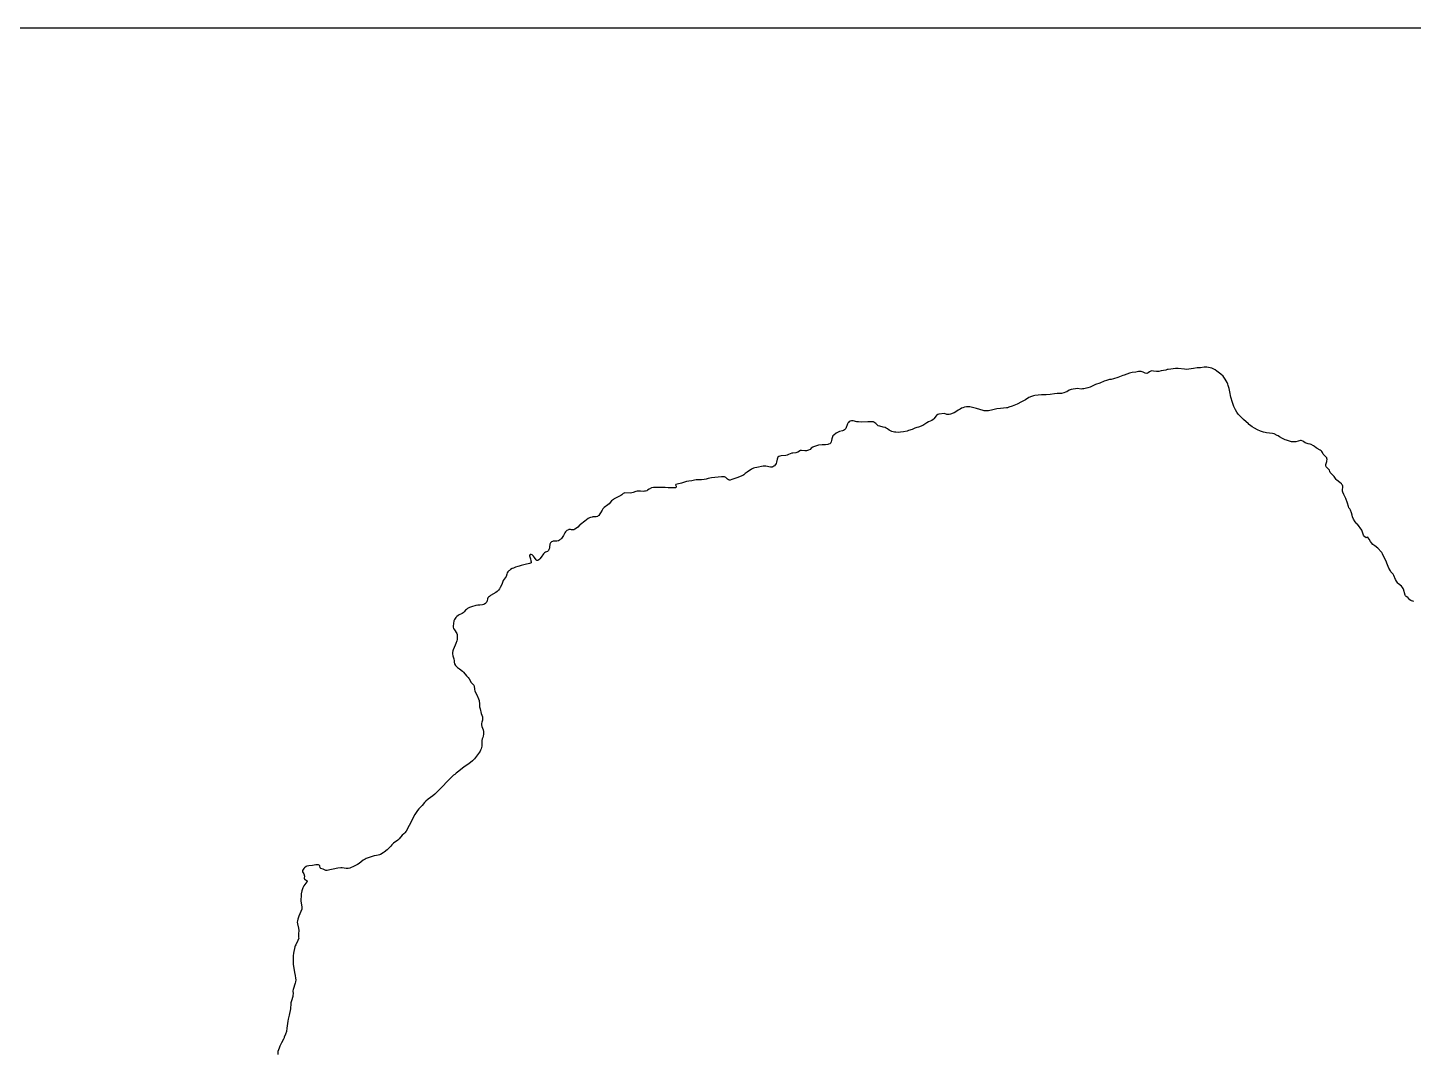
# Model space of a CAD drawing. Extents: x 0 to 800, y 146 to 730.
# Drawn here: x 347.3 to 416.1, y 679.1 to 730 of the extents above; entities that cross this region are included whole.
import ezdxf

# ---------------------------------------------------------------- set-up
doc = ezdxf.new("R2010")
doc.units = 0
doc.layers.get('0').update_dxf_attribs({"linetype": 'CONTINUOUS'})

msp = doc.modelspace()

# ---------------------------------------------------------------- linework, layer by layer
at = {"color": 7}
msp.add_lwpolyline([(0, 730), (800, 730), (800, 146), (0, 146), (0, 730)], dxfattribs=at)
at = {"color": 3}
msp.add_lwpolyline([(416.071875, 701.525), (416.034375, 701.546875), (415.959375, 701.565625), (415.93125, 701.578125), (415.875, 701.615625), (415.796875, 701.70625), (415.775, 701.725), (415.7, 701.771875), (415.659375, 701.809375), (415.65, 701.834375), (415.575, 702.1375), (415.553125, 702.178125), (415.525, 702.21875), (415.465625, 702.28125), (415.325, 702.396875), (415.2875, 702.434375), (415.221875, 702.528125), (415.171875, 702.615625), (415.0875, 702.815625), (415.046875, 702.884375), (414.946875, 703), (414.915625, 703.04375), (414.840625, 703.175), (414.74375, 703.43125), (414.70625, 703.51875), (414.621875, 703.678125), (414.528125, 703.890625), (414.490625, 703.953125), (414.459375, 703.996875), (414.315625, 704.15), (414.29375, 704.16875), (414.140625, 704.28125), (414.046875, 704.359375), (413.978125, 704.4375), (413.928125, 704.503125), (413.865625, 704.621875), (413.821875, 704.6875), (413.809375, 704.703125), (413.7875, 704.715625), (413.715625, 704.684375), (413.65, 704.734375), (413.61875, 704.76875), (413.590625, 704.8125), (413.503125, 705.06875), (413.29375, 705.35625), (413.246875, 705.384375), (413.165625, 705.484375), (413.090625, 705.6125), (413.04375, 705.734375), (413.01875, 705.803125), (412.990625, 705.93125), (412.940625, 706.05), (412.9, 706.121875), (412.85625, 706.178125), (412.834375, 706.234375), (412.784375, 706.40625), (412.703125, 706.63125), (412.60625, 706.83125), (412.559375, 706.94375), (412.546875, 706.996875), (412.540625, 707.0625), (412.553125, 707.196875), (412.553125, 707.25), (412.5375, 707.29375), (412.5125, 707.3375), (412.49375, 707.365625), (412.415625, 707.428125), (412.25625, 707.54375), (412.221875, 707.578125), (412.1875, 707.628125), (412.134375, 707.721875), (412.0625, 707.796875), (411.971875, 707.884375), (411.9375, 707.925), (411.915625, 707.984375), (411.89375, 708.0375), (411.859375, 708.08125), (411.765625, 708.16875), (411.728125, 708.215625), (411.7125, 708.26875), (411.721875, 708.328125), (411.765625, 708.465625), (411.771875, 708.5125), (411.775, 708.578125), (411.765625, 708.621875), (411.75625, 708.646875), (411.715625, 708.7), (411.61875, 708.796875), (411.584375, 708.840625), (411.546875, 708.925), (411.51875, 708.965625), (411.484375, 709), (411.440625, 709.028125), (411.28125, 709.11875), (411.23125, 709.15), (411.159375, 709.225), (411.109375, 709.25625), (410.99375, 709.315625), (410.94375, 709.33125), (410.834375, 709.35), (410.734375, 709.375), (410.690625, 709.396875), (410.621875, 709.453125), (410.58125, 709.478125), (410.496875, 709.509375), (410.465625, 709.509375), (410.228125, 709.453125), (410.146875, 709.440625), (410.078125, 709.440625), (410.015625, 709.45), (409.759375, 709.528125), (409.7, 709.553125), (409.56875, 709.615625), (409.421875, 709.703125), (409.353125, 709.746875), (409.30625, 709.76875), (409.14375, 709.840625), (409.071875, 709.859375), (408.765625, 709.896875), (408.709375, 709.90625), (408.621875, 709.928125), (408.465625, 709.978125), (408.328125, 710.0375), (408.171875, 710.121875), (408.053125, 710.196875), (407.99375, 710.2375), (407.878125, 710.33125), (407.875, 710.334375), (407.634375, 710.5625), (407.5125, 710.66875), (407.434375, 710.75), (407.371875, 710.825), (407.30625, 710.925), (407.2375, 711.0375), (407.15625, 711.209375), (407.065625, 711.45), (407.0125, 711.6125), (407, 711.659375), (406.946875, 711.928125), (406.91875, 712.096875), (406.875, 712.25), (406.85625, 712.309375), (406.815625, 712.4), (406.728125, 712.5625), (406.69375, 712.615625), (406.65625, 712.6625), (406.615625, 712.703125), (406.5, 712.8), (406.309375, 712.953125), (406.21875, 713.015625), (406.128125, 713.075), (406.065625, 713.1), (405.975, 713.125), (405.81875, 713.15), (405.76875, 713.15625), (405.68125, 713.15625), (405.5, 713.128125), (405.328125, 713.11875), (405.153125, 713.09375), (405.028125, 713.06875), (404.915625, 713.05), (404.80625, 713.04375), (404.70625, 713.046875), (404.396875, 713.090625), (404.315625, 713.09375), (404.25625, 713.090625), (404.021875, 713.053125), (403.8875, 713.0375), (403.840625, 713.0375), (403.778125, 712.996875), (403.6625, 712.98125), (403.553125, 712.965625), (403.434375, 712.934375), (403.3125, 712.940625), (403.171875, 712.9625), (403.071875, 712.96875), (402.9625, 712.925), (402.9, 712.875), (402.8375, 712.840625), (402.753125, 712.859375), (402.65, 712.9125), (402.546875, 712.9375), (402.41875, 712.9375), (402.284375, 712.9125), (402.1125, 712.884375), (401.978125, 712.85), (401.846875, 712.809375), (401.70625, 712.753125), (401.646875, 712.740625), (401.396875, 712.646875), (401.184375, 712.58125), (401.059375, 712.546875), (400.98125, 712.534375), (400.840625, 712.496875), (400.721875, 712.45625), (400.509375, 712.365625), (400.2875, 712.2875), (400.190625, 712.246875), (400.021875, 712.165625), (399.90625, 712.121875), (399.85, 712.10625), (399.7125, 712.08125), (399.65, 712.071875), (399.575, 712.06875), (399.4, 712.0875), (399.3, 712.084375), (399.1875, 712.065625), (399.0875, 712.040625), (398.990625, 712.00625), (398.86875, 711.9375), (398.8, 711.90625), (398.725, 711.88125), (398.609375, 711.853125), (398.571875, 711.846875), (398.496875, 711.84375), (398.390625, 711.846875), (398.25, 711.8375), (398.040625, 711.803125), (397.8375, 711.778125), (397.609375, 711.775), (397.28125, 711.746875), (397.2125, 711.7375), (397.109375, 711.703125), (396.98125, 711.646875), (396.8125, 711.5375), (396.71875, 711.490625), (396.621875, 711.434375), (396.40625, 711.325), (396.234375, 711.246875), (396.153125, 711.21875), (395.984375, 711.165625), (395.915625, 711.14375), (395.86875, 711.1375), (395.58125, 711.109375), (395.4, 711.0875), (395.125, 711.028125), (395.05, 711.003125), (394.978125, 710.9875), (394.865625, 710.98125), (394.771875, 710.9875), (394.709375, 711.003125), (394.553125, 711.059375), (394.390625, 711.103125), (394.0625, 711.1875), (394.00625, 711.190625), (393.890625, 711.178125), (393.784375, 711.1625), (393.7125, 711.140625), (393.64375, 711.1125), (393.571875, 711.071875), (393.484375, 711.01875), (393.415625, 710.965625), (393.28125, 710.890625), (393.23125, 710.865625), (393.103125, 710.81875), (393.021875, 710.8), (392.99375, 710.796875), (392.90625, 710.8125), (392.803125, 710.846875), (392.51875, 710.821875), (392.459375, 710.796875), (392.403125, 710.759375), (392.378125, 710.7375), (392.26875, 710.584375), (392.240625, 710.559375), (392.16875, 710.509375), (392, 710.4375), (391.91875, 710.39375), (391.775, 710.2875), (391.715625, 710.253125), (391.503125, 710.171875), (391.428125, 710.15625), (391.328125, 710.121875), (391.196875, 710.06875), (391.0125, 710.003125), (390.940625, 709.978125), (390.76875, 709.94375), (390.61875, 709.921875), (390.50625, 709.91875), (390.38125, 709.925), (390.3125, 709.93125), (390.24375, 709.946875), (390.178125, 709.965625), (390.121875, 709.9875), (390.059375, 710.025), (389.971875, 710.090625), (389.90625, 710.128125), (389.85, 710.153125), (389.75625, 710.18125), (389.5875, 710.221875), (389.509375, 710.246875), (389.453125, 710.284375), (389.3875, 710.35625), (389.34375, 710.396875), (389.290625, 710.428125), (389.26875, 710.4375), (389.209375, 710.44375), (389.115625, 710.446875), (388.9875, 710.4375), (388.7, 710.43125), (388.534375, 710.4375), (388.44375, 710.446875), (388.26875, 710.484375), (388.209375, 710.490625), (388.18125, 710.490625), (388.125, 710.478125), (388.071875, 710.45), (388.028125, 710.40625), (388, 710.36875), (387.984375, 710.346875), (387.965625, 710.296875), (387.928125, 710.165625), (387.903125, 710.1125), (387.8875, 710.0875), (387.83125, 710.0375), (387.78125, 710.009375), (387.740625, 709.99375), (387.596875, 709.959375), (387.528125, 709.934375), (387.484375, 709.915625), (387.428125, 709.88125), (387.303125, 709.7875), (387.265625, 709.746875), (387.2375, 709.703125), (387.20625, 709.596875), (387.196875, 709.51875), (387.178125, 709.453125), (387.15625, 709.403125), (387.125, 709.365625), (387.10625, 709.353125), (387.040625, 709.328125), (387.0125, 709.321875), (386.896875, 709.30625), (386.73125, 709.3), (386.553125, 709.275), (386.396875, 709.2375), (386.3, 709.2), (386.265625, 709.184375), (386.190625, 709.128125), (386.13125, 709.075), (386.059375, 709.03125), (385.946875, 709.003125), (385.915625, 708.996875), (385.86875, 709), (385.7, 709.025), (385.65, 709.021875), (385.521875, 708.940625), (385.475, 708.921875), (385.415625, 708.909375), (385.271875, 708.890625), (385.21875, 708.88125), (385.140625, 708.85625), (385.05625, 708.815625), (384.996875, 708.79375), (384.925, 708.778125), (384.7, 708.753125), (384.6375, 708.74375), (384.584375, 708.728125), (384.53125, 708.684375), (384.509375, 708.64375), (384.49375, 708.590625), (384.4625, 708.4375), (384.44375, 708.38125), (384.415625, 708.328125), (384.403125, 708.30625), (384.359375, 708.25625), (384.334375, 708.234375), (384.278125, 708.203125), (384.246875, 708.19375), (384.16875, 708.1875), (384.090625, 708.2), (384.0125, 708.225), (383.93125, 708.24375), (383.84375, 708.24375), (383.796875, 708.240625), (383.4875, 708.18125), (383.396875, 708.1625), (383.33125, 708.140625), (383.21875, 708.090625), (383.009375, 707.95), (382.915625, 707.88125), (382.840625, 707.8125), (382.796875, 707.78125), (382.746875, 707.753125), (382.621875, 707.70625), (382.5, 707.66875), (382.24375, 707.571875), (382.1625, 707.553125), (382.134375, 707.553125), (382.084375, 707.56875), (382.03125, 707.596875), (381.95, 707.671875), (381.884375, 707.709375), (381.790625, 707.715625), (381.728125, 707.7125), (381.240625, 707.65625), (381.06875, 707.625), (380.975, 707.6), (380.86875, 707.58125), (380.746875, 707.565625), (380.6625, 707.559375), (380.475, 707.5625), (380.39375, 707.55), (380.2625, 707.515625), (380.121875, 707.5), (380.003125, 707.478125), (379.75625, 707.39375), (379.53125, 707.353125), (379.4625, 707.334375), (379.45, 707.315625), (379.484375, 707.253125), (379.49375, 707.228125), (379.490625, 707.20625), (379.475, 707.184375), (379.453125, 707.16875), (379.428125, 707.1625), (379.090625, 707.171875), (378.940625, 707.1875), (378.85, 707.1875), (378.753125, 707.18125), (378.490625, 707.190625), (378.365625, 707.1875), (378.284375, 707.171875), (378.25625, 707.1625), (378.15, 707.1), (378.06875, 707.046875), (378.025, 707.021875), (377.971875, 707.003125), (377.909375, 706.99375), (377.85625, 706.990625), (377.71875, 707), (377.55, 706.996875), (377.484375, 706.984375), (377.35625, 706.93125), (377.29375, 706.9125), (377.203125, 706.903125), (376.946875, 706.9125), (376.915625, 706.909375), (376.859375, 706.8875), (376.7875, 706.821875), (376.7375, 706.78125), (376.68125, 706.746875), (376.509375, 706.671875), (376.41875, 706.625), (376.375, 706.59375), (376.278125, 706.51875), (376.15625, 706.378125), (376.1, 706.325), (375.909375, 706.1875), (375.85, 706.128125), (375.809375, 706.0625), (375.740625, 705.925), (375.70625, 705.86875), (375.64375, 705.79375), (375.61875, 705.771875), (375.578125, 705.746875), (375.525, 705.728125), (375.471875, 705.721875), (375.35625, 705.721875), (375.315625, 705.715625), (375.23125, 705.69375), (375.19375, 705.68125), (375.121875, 705.6375), (374.9625, 705.50625), (374.746875, 705.35), (374.715625, 705.321875), (374.60625, 705.209375), (374.54375, 705.15625), (374.46875, 705.109375), (374.40625, 705.084375), (374.35, 705.075), (374.296875, 705.078125), (374.24375, 705.09375), (374.2125, 705.096875), (374.16875, 705.090625), (374.146875, 705.084375), (374.071875, 705.04375), (373.99375, 704.978125), (373.965625, 704.940625), (373.9, 704.803125), (373.865625, 704.746875), (373.8, 704.65625), (373.771875, 704.625), (373.7375, 704.596875), (373.703125, 704.571875), (373.64375, 704.540625), (373.56875, 704.51875), (373.49375, 704.5125), (373.421875, 704.515625), (373.390625, 704.5125), (373.35625, 704.50625), (373.3, 704.478125), (373.271875, 704.45625), (373.253125, 704.43125), (373.225, 704.375), (373.20625, 704.221875), (373.196875, 704.175), (373.165625, 704.1), (373.146875, 704.0625), (373.096875, 704.0125), (373.009375, 703.975), (372.953125, 703.940625), (372.90625, 703.8875), (372.790625, 703.71875), (372.73125, 703.646875), (372.678125, 703.59375), (372.628125, 703.55625), (372.61875, 703.559375), (372.575, 703.5625), (372.5375, 703.596875), (372.4625, 703.709375), (372.409375, 703.775), (372.3375, 703.8375), (372.29375, 703.8625), (372.26875, 703.8625), (372.246875, 703.85), (372.215625, 703.809375), (372.2125, 703.7875), (372.225, 703.734375), (372.259375, 703.640625), (372.284375, 703.546875), (372.290625, 703.49375), (372.2875, 703.45), (372.2625, 703.428125), (372.209375, 703.403125), (371.990625, 703.359375), (371.790625, 703.30625), (371.703125, 703.278125), (371.63125, 703.2625), (371.525, 703.228125), (371.415625, 703.184375), (371.35625, 703.15625), (371.26875, 703.109375), (371.2125, 703.06875), (371.1875, 703.046875), (371.1375, 702.996875), (371.103125, 702.94375), (371.084375, 702.8875), (371.05625, 702.765625), (371.0125, 702.703125), (370.95, 702.628125), (370.909375, 702.565625), (370.8625, 702.421875), (370.828125, 702.340625), (370.7625, 702.215625), (370.721875, 702.146875), (370.66875, 702.08125), (370.6, 702.015625), (370.54375, 701.971875), (370.284375, 701.815625), (370.23125, 701.778125), (370.184375, 701.740625), (370.146875, 701.7), (370.121875, 701.65), (370.10625, 701.565625), (370.090625, 701.5125), (370.053125, 701.45625), (370.028125, 701.428125), (370, 701.403125), (369.946875, 701.375), (369.878125, 701.35625), (369.753125, 701.346875), (369.65625, 701.3375), (369.553125, 701.31875), (369.334375, 701.25625), (369.234375, 701.221875), (369.140625, 701.175), (369.084375, 701.134375), (369.0375, 701.090625), (368.971875, 701.00625), (368.925, 700.959375), (368.865625, 700.921875), (368.728125, 700.859375), (368.675, 700.828125), (368.6125, 700.784375), (368.5625, 700.734375), (368.525, 700.6875), (368.490625, 700.634375), (368.46875, 700.584375), (368.459375, 700.559375), (368.440625, 700.440625), (368.428125, 700.29375), (368.43125, 700.246875), (368.446875, 700.190625), (368.490625, 700.1125), (368.525, 700.075), (368.578125, 699.984375), (368.6, 699.9375), (368.615625, 699.88125), (368.628125, 699.784375), (368.63125, 699.73125), (368.61875, 699.6375), (368.603125, 699.56875), (368.5625, 699.440625), (368.528125, 699.35), (368.428125, 699.134375), (368.40625, 699.06875), (368.39375, 699), (368.4, 698.925), (368.4125, 698.825), (368.45, 698.68125), (368.46875, 698.578125), (368.46875, 698.521875), (368.484375, 698.43125), (368.546875, 698.35), (368.646875, 698.253125), (368.740625, 698.190625), (368.8875, 698.075), (368.94375, 698.015625), (369.084375, 697.840625), (369.165625, 697.759375), (369.21875, 697.69375), (369.28125, 697.565625), (369.303125, 697.528125), (369.390625, 697.44375), (369.44375, 697.378125), (369.465625, 697.334375), (369.48125, 697.159375), (369.49375, 697.1), (369.528125, 697.00625), (369.59375, 696.89375), (369.6875, 696.6875), (369.7125, 696.615625), (369.721875, 696.565625), (369.728125, 696.4875), (369.725, 696.3875), (369.7375, 696.290625), (369.75625, 696.203125), (369.821875, 695.971875), (369.853125, 695.8875), (369.878125, 695.79375), (369.884375, 695.74375), (369.875, 695.640625), (369.846875, 695.54375), (369.8375, 695.465625), (369.8375, 695.40625), (369.853125, 695.325), (369.9125, 695.153125), (369.93125, 695.075), (369.934375, 695.003125), (369.934375, 694.946875), (369.915625, 694.85), (369.896875, 694.775), (369.871875, 694.7125), (369.85, 694.634375), (369.84375, 694.54375), (369.840625, 694.34375), (369.83125, 694.28125), (369.8125, 694.2125), (369.7875, 694.15), (369.759375, 694.09375), (369.728125, 694.04375), (369.534375, 693.790625), (369.478125, 693.715625), (369.384375, 693.625), (369.203125, 693.471875), (368.978125, 693.31875), (368.78125, 693.175), (368.634375, 693.059375), (368.575, 693), (368.503125, 692.94375), (368.440625, 692.9), (368.253125, 692.721875), (367.771875, 692.2125), (367.515625, 691.95625), (367.415625, 691.875), (367.190625, 691.715625), (367.071875, 691.61875), (367.00625, 691.55), (366.884375, 691.396875), (366.725, 691.23125), (366.65625, 691.15), (366.61875, 691.096875), (366.53125, 690.9625), (366.434375, 690.8), (366.3375, 690.590625), (366.246875, 690.409375), (366.0875, 690.134375), (366.03125, 690.046875), (365.984375, 690), (365.9, 689.928125), (365.753125, 689.753125), (365.68125, 689.684375), (365.46875, 689.528125), (365.384375, 689.446875), (365.328125, 689.378125), (365.246875, 689.29375), (365.153125, 689.209375), (365.003125, 689.090625), (364.95625, 689.05625), (364.828125, 688.978125), (364.765625, 688.953125), (364.696875, 688.934375), (364.625, 688.921875), (364.5125, 688.896875), (364.353125, 688.846875), (364.215625, 688.809375), (364.1125, 688.765625), (364.059375, 688.740625), (363.959375, 688.68125), (363.7625, 688.53125), (363.678125, 688.475), (363.453125, 688.359375), (363.3625, 688.31875), (363.30625, 688.296875), (363.215625, 688.275), (363.159375, 688.26875), (363.109375, 688.26875), (362.91875, 688.315625), (362.85, 688.3125), (362.696875, 688.2875), (362.475, 688.24375), (362.30625, 688.203125), (362.234375, 688.1875), (362.178125, 688.178125), (362.13125, 688.178125), (362.109375, 688.18125), (362.046875, 688.2125), (361.978125, 688.2375), (361.85625, 688.26875), (361.834375, 688.309375), (361.815625, 688.4125), (361.8, 688.428125), (361.775, 688.440625), (361.74375, 688.45), (361.66875, 688.45625), (361.615625, 688.453125), (361.45, 688.428125), (361.26875, 688.409375), (361.171875, 688.3875), (361.125, 688.371875), (361.053125, 688.315625), (361.0125, 688.278125), (360.978125, 688.23125), (360.953125, 688.18125), (360.95, 688.159375), (360.959375, 688.1125), (361.01875, 688.009375), (361.046875, 687.9), (361.034375, 687.796875), (361.05625, 687.753125), (361.090625, 687.725), (361.140625, 687.7), (361.178125, 687.6625), (361.178125, 687.634375), (361.171875, 687.6125), (361.06875, 687.4875), (361.021875, 687.41875), (360.965625, 687.309375), (360.93125, 687.215625), (360.91875, 687.171875), (360.890625, 687.021875), (360.878125, 686.896875), (360.871875, 686.73125), (360.875, 686.665625), (360.91875, 686.35), (360.91875, 686.296875), (360.9125, 686.25), (360.765625, 685.909375), (360.71875, 685.76875), (360.696875, 685.675), (360.69375, 685.60625), (360.703125, 685.5375), (360.75625, 685.309375), (360.765625, 685.203125), (360.75625, 685.040625), (360.759375, 684.8625), (360.76875, 684.809375), (360.75625, 684.790625), (360.721875, 684.70625), (360.615625, 684.4875), (360.59375, 684.434375), (360.578125, 684.3875), (360.5125, 684.075), (360.49375, 683.94375), (360.4875, 683.88125), (360.484375, 683.665625), (360.490625, 683.528125), (360.55625, 683.11875), (360.5875, 682.965625), (360.60625, 682.840625), (360.6125, 682.746875), (360.60625, 682.65625), (360.59375, 682.590625), (360.4875, 682.2625), (360.478125, 682.2125), (360.48125, 682.059375), (360.478125, 681.99375), (360.465625, 681.91875), (360.4, 681.7), (360.378125, 681.609375), (360.36875, 681.515625), (360.3625, 681.375), (360.353125, 681.303125), (360.2875, 681.003125), (360.26875, 680.934375), (360.240625, 680.803125), (360.221875, 680.7), (360.178125, 680.346875), (360.15, 680.18125), (360.109375, 680.046875), (360.046875, 679.896875), (360.04375, 679.871875), (360.015625, 679.80625), (359.909375, 679.621875), (359.828125, 679.4625), (359.790625, 679.365625), (359.734375, 679.19375), (359.728125, 679.15), (359.734375, 679.0375)], dxfattribs=at)

doc.saveas('drawing.dxf')
